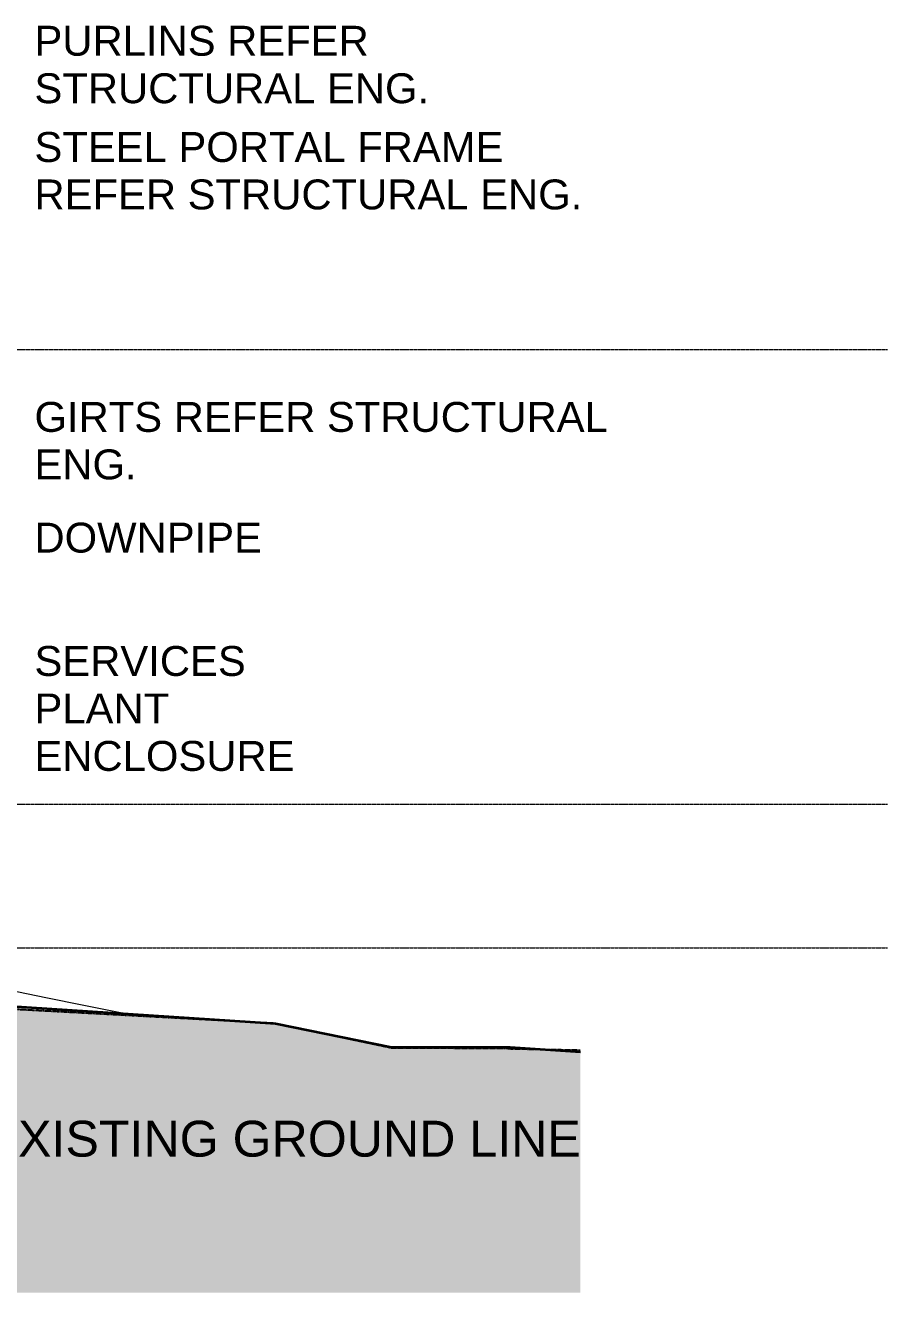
# Model space of a CAD drawing. Header units: millimetres. Extents: x 4237772 to 4686020, y -673 to 29459.
# Drawn here: x 4363405 to 4377820, y -567 to 20619 of the extents above; entities that cross this region are included whole.
import ezdxf

# ---------------------------------------------------------------- set-up
doc = ezdxf.new("R2010")
doc.units = ezdxf.units.MM
doc.linetypes.add('AEC_Center', pattern=[24, 12, -4, 4, -4])
doc.linetypes.add('Existing Ground', pattern=[4.5, 3, -1.5])
for name, color, linetype, lineweight in [('A-DETL', 90, 'Continuous', 18), ('A-DETL-GENF', 92, 'Continuous', 5), ('A-FLOR-LEVL', 51, 'Continuous', 5), ('C-TOPO', 7, 'Continuous', 5), ('G-ANNO-TEXT', 231, 'Continuous', 5)]:
    doc.layers.add(name, color=color, linetype=linetype, lineweight=lineweight)
doc.styles.add('Arial', font='arial.ttf', dxfattribs={"height": 500})
doc.styles.add('Arial_1', font='arial.ttf', dxfattribs={"height": 600})

msp = doc.modelspace()

# ---------------------------------------------------------------- hatches: boundary and pattern name
at = {"layer": 'A-DETL-GENF'}
h = msp.add_hatch(dxfattribs=at)
h.set_pattern_fill('FP_179', color=9, style=0, pattern_type=2)
h.set_pattern_definition([(135, (4308746.76, 10479), (-707.1068, 6e-14), [500, -500]), (135, (4308879.34, 10611.6), (-707.1068, 6e-14), [500, -500]), (135, (4309011.9, 10744.2), (-707.1068, 6e-14), [500, -500]), (45, (4308746.76, 10390.63), (0, 707.1068), [500, -500]), (45, (4308879.34, 10258.05), (0, 707.1068), [500, -500]), (45, (4309011.9, 10125.47), (0, 707.1068), [500, -500])])
h.paths.add_polyline_path([(4363256, 4200), (4363256, 4200), (4363279, 4195)])
h.paths.add_polyline_path([(4245977, -567), (4286240, -567), (4286240, -567), (4372683, -567), (4372683, 3455), (4371508, 3533), (4369528, 3533), (4367571, 3926), (4363179, 4217), (4363178, 4218), (4363083, 4224), (4362969, 4265), (4362957, 4270), (4361016, 4976), (4353322, 5241), (4353322, 4300), (4350898, 4300), (4350898, 4624), (4350622, 4900), (4335082, 4900), (4334682, 4500), (4334682, 4100), (4330682, 4100), (4330682, 4500), (4330282, 4900), (4314682, 4900), (4314382, 4600), (4314382, 4300), (4311982, 4300), (4311982, 4900), (4270800, 4900), (4277901, 5064), (4268019, 5024), (4264656, 5200), (4248842, 5200), (4245977, 5050), (4245977, 225)])

# ---------------------------------------------------------------- linework, layer by layer
at = {"layer": 'A-DETL', "linetype": 'Existing Ground', "lineweight": 25}
for p, q in [((4367577, 3934), (4361706, 4251)), ((4369520, 3523), (4367577, 3934)), ((4371473, 3513), (4369520, 3523)), ((4371473, 3513), (4372683, 3489))]:
    msp.add_line(p, q, dxfattribs=at)
at = {"layer": 'A-DETL', "lineweight": 35}
for p, q in [((4367587, 3925), (4363083, 4224)), ((4369528, 3533), (4367587, 3925)), ((4371508, 3533), (4369528, 3533)), ((4372683, 3455), (4371508, 3533))]:
    msp.add_line(p, q, dxfattribs=at)
at = {"layer": 'A-FLOR-LEVL', "linetype": 'AEC_Center'}
for p, q in [((4238572, 15200), (4377820, 15200)), ((4238572, 7600), (4377820, 7600)), ((4238572, 5200), (4377820, 5200))]:
    msp.add_line(p, q, dxfattribs=at)
at = {"layer": 'C-TOPO', "lineweight": 20}
for p, q in [((4363748, 4364), (4362962, 4523)), ((4364383, 4236), (4363748, 4364)), ((4365105, 4090), (4364383, 4236)), ((4367589, 3931), (4367021, 3962)), ((4368086, 3828), (4367589, 3931)), ((4368643, 3712), (4368086, 3828))]:
    msp.add_line(p, q, dxfattribs=at)
at = {"layer": 'C-TOPO'}
for p, q in [((4372070, 3500), (4372069, 3496)), ((4372137, 3500), (4372070, 3500)), ((4372138, 3491), (4372137, 3500))]:
    msp.add_line(p, q, dxfattribs=at)

# ---------------------------------------------------------------- texts
at = {"layer": 'G-ANNO-TEXT', "color": 7, "attachment_point": 1}
for s, insert, char_height, width, style in [('PURLINS REFER ', (4363558, 20611), 500, 6990.72, 'Arial'), ('STRUCTURAL ENG.', (4363558, 19817), 500, 8000.84, 'Arial'), ('STEEL PORTAL FRAME', (4363558, 18835), 500, 9475.95, 'Arial'), ('REFER STRUCTURAL ENG.', (4363558, 18042), 500, 11095.35, 'Arial'), ('GIRTS REFER STRUCTURAL ', (4363558, 14323), 500, 11864.98, 'Arial'), ('ENG.', (4363558, 13529), 500, 2068.35, 'Arial'), ('DOWNPIPE', (4363558, 12305), 500, 4633.75, 'Arial'), ('SERVICES ', (4363558, 10243), 500, 4505.48, 'Arial'), ('PLANT ', (4363558, 9449), 500, 2966.24, 'Arial'), ('ENCLOSURE', (4363558, 8656), 500, 5243.04, 'Arial'), ('EXISTING GROUND LINE', (4362725, 2307), 600, 12217.72, 'Arial_1')]:
    msp.add_mtext(s, dxfattribs=dict(at, insert=insert, char_height=char_height, width=width, style=style))

doc.saveas('drawing.dxf')
